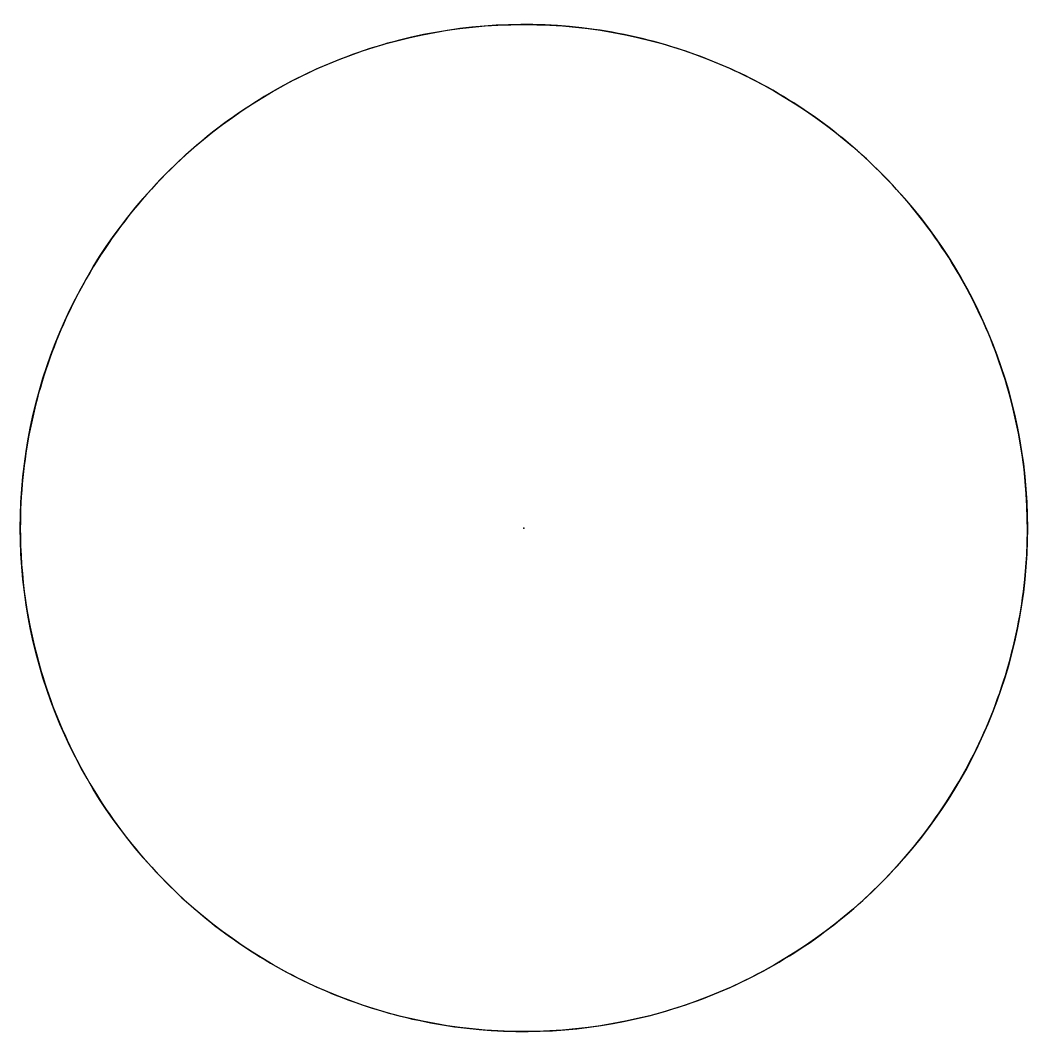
# Model space of a CAD drawing. Header units: millimetres. Extents: x -8.6 to 8.6, y -8.6 to 8.6.
import ezdxf

# ---------------------------------------------------------------- set-up
doc = ezdxf.new("R2010")
doc.units = ezdxf.units.MM
doc.layers.get('0').update_dxf_attribs({"linetype": 'CONTINUOUS'})

msp = doc.modelspace()

# ---------------------------------------------------------------- linework, layer by layer
msp.add_circle((0, 0), 8.571)
msp.add_open_spline([(-8.571, 0), (-8.571, 0.286), (-8.556, 0.573), (-8.416, 1.97), (-8.088, 3.048), (-7.563, 4.032), (-7.266, 4.59), (-6.908, 5.113), (-6.083, 6.071), (-5.619, 6.503), (-4.216, 7.545), (-3.199, 8.029), (-1.036, 8.581), (0.089, 8.643), (2.299, 8.332), (3.364, 7.962), (5.29, 6.835), (6.134, 6.089), (7.489, 4.315), (7.987, 3.304), (8.566, 1.148), (8.643, 0.024), (8.361, -2.19), (8.005, -3.259), (6.904, -5.2), (6.169, -6.054), (4.413, -7.432), (3.408, -7.943), (1.261, -8.551), (0.138, -8.642), (-2.08, -8.389), (-3.153, -8.047), (-5.109, -6.971), (-5.973, -6.248), (-7.373, -4.51), (-7.897, -3.512), (-8.451, -1.648), (-8.571, -0.826), (-8.571, 0)], degree=3, knots=[-0.421052, -0.421052, -0.421052, -0.421052, -0.334812, -0.334812, 0, 0, 0, 0.189568, 0.189568, 0.379136, 0.379136, 0.713948, 0.713948, 1.04876, 1.04876, 1.383573, 1.383573, 1.718385, 1.718385, 2.053197, 2.053197, 2.38801, 2.38801, 2.722822, 2.722822, 3.057634, 3.057634, 3.392446, 3.392446, 3.727259, 3.727259, 4.062071, 4.062071, 4.396883, 4.396883, 4.731696, 4.731696, 4.980269, 4.980269, 4.980269, 4.980269])
msp.add_point((0, 0))

doc.saveas('drawing.dxf')
